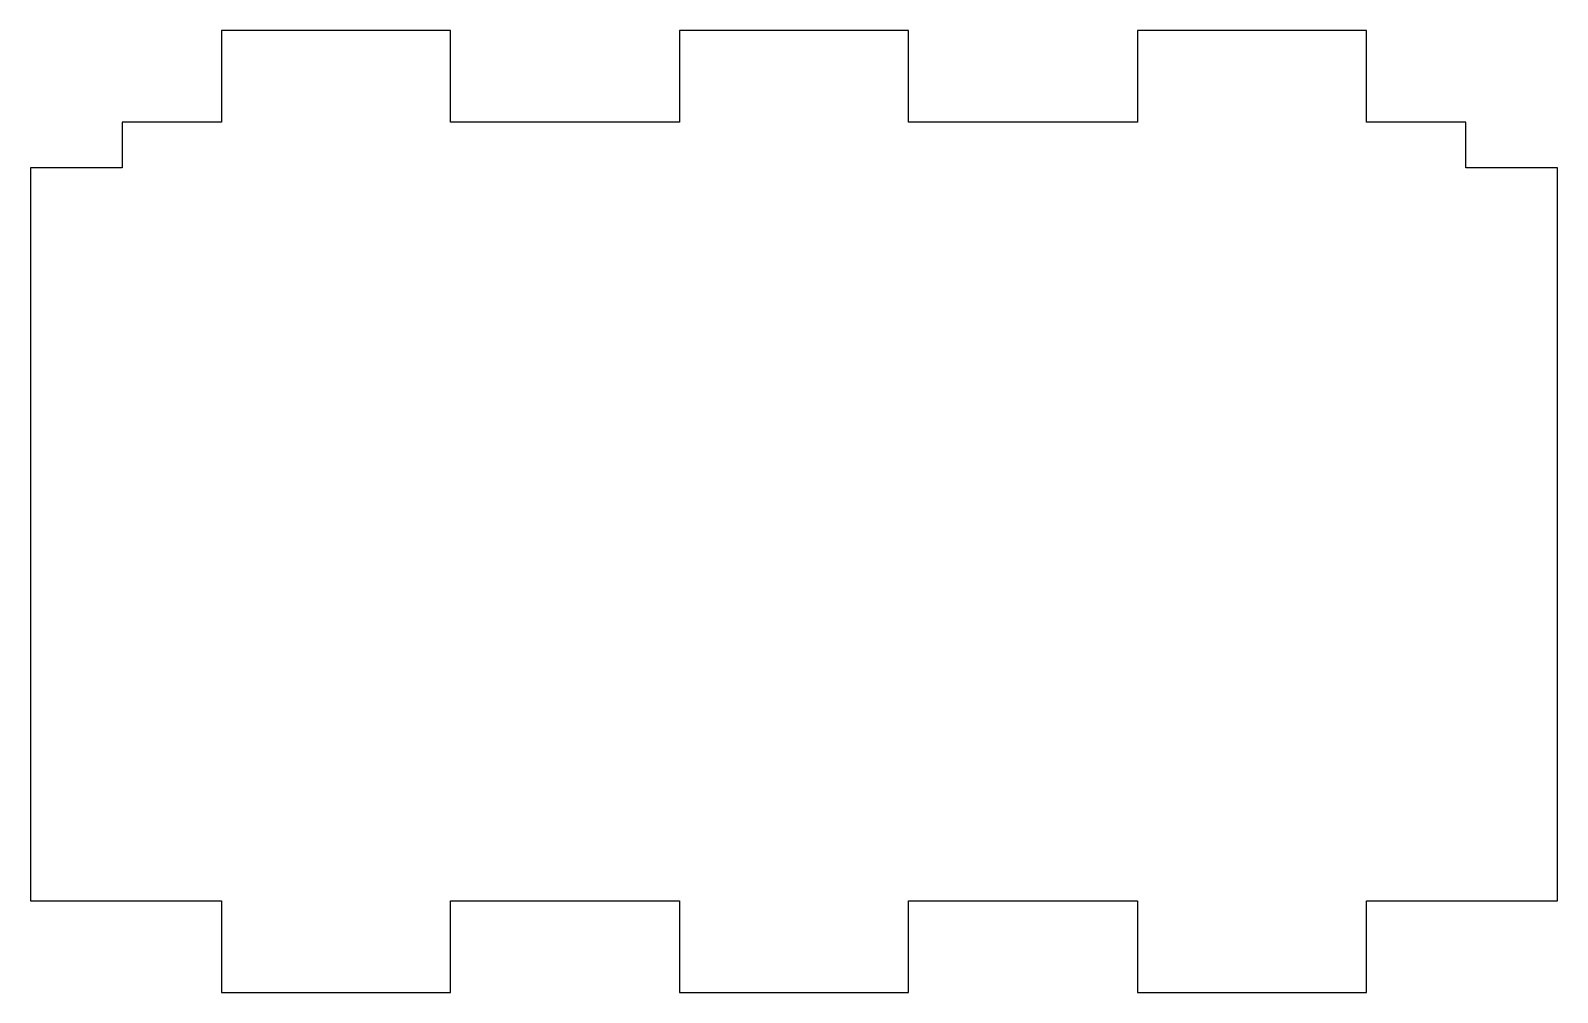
# Model space of a CAD drawing. Header units: millimetres. Extents: x -50 to 50, y -31.5 to 31.5.
import ezdxf

# ---------------------------------------------------------------- set-up
doc = ezdxf.new("R2010")
doc.units = ezdxf.units.MM
doc.layers.get('0').update_dxf_attribs({"linetype": 'CONTINUOUS'})

msp = doc.modelspace()

# ---------------------------------------------------------------- linework, layer by layer
for p, q in [((-37.5, 31.5), (-37.5, 25.5)), ((-22.5, 31.5), (-37.5, 31.5)), ((-22.5, 25.5), (-22.5, 31.5)), ((-7.5, 31.5), (-7.5, 25.5)), ((7.5, 31.5), (-7.5, 31.5)), ((7.5, 25.5), (7.5, 31.5)), ((37.5, 31.5), (22.5, 31.5)), ((22.5, 31.5), (22.5, 25.5)), ((37.5, 25.5), (37.5, 31.5)), ((-44, 25.5), (-44, 22.5)), ((-37.5, 25.5), (-44, 25.5)), ((-7.5, 25.5), (-22.5, 25.5)), ((22.5, 25.5), (7.5, 25.5)), ((44, 25.5), (37.5, 25.5)), ((44, 22.5), (44, 25.5)), ((-44, 22.5), (-50, 22.5)), ((-50, 22.5), (-50, -25.5)), ((50, 22.5), (44, 22.5)), ((50, -25.5), (50, 22.5)), ((-50, -25.5), (-37.5, -25.5)), ((-37.5, -25.5), (-37.5, -31.5)), ((-22.5, -31.5), (-22.5, -25.5)), ((-22.5, -25.5), (-7.5, -25.5)), ((-7.5, -25.5), (-7.5, -31.5)), ((7.5, -31.5), (7.5, -25.5)), ((7.5, -25.5), (22.5, -25.5)), ((22.5, -25.5), (22.5, -31.5)), ((37.5, -25.5), (50, -25.5)), ((37.5, -31.5), (37.5, -25.5)), ((-37.5, -31.5), (-22.5, -31.5)), ((-7.5, -31.5), (7.5, -31.5)), ((22.5, -31.5), (37.5, -31.5))]:
    msp.add_line(p, q)

doc.saveas('drawing.dxf')
